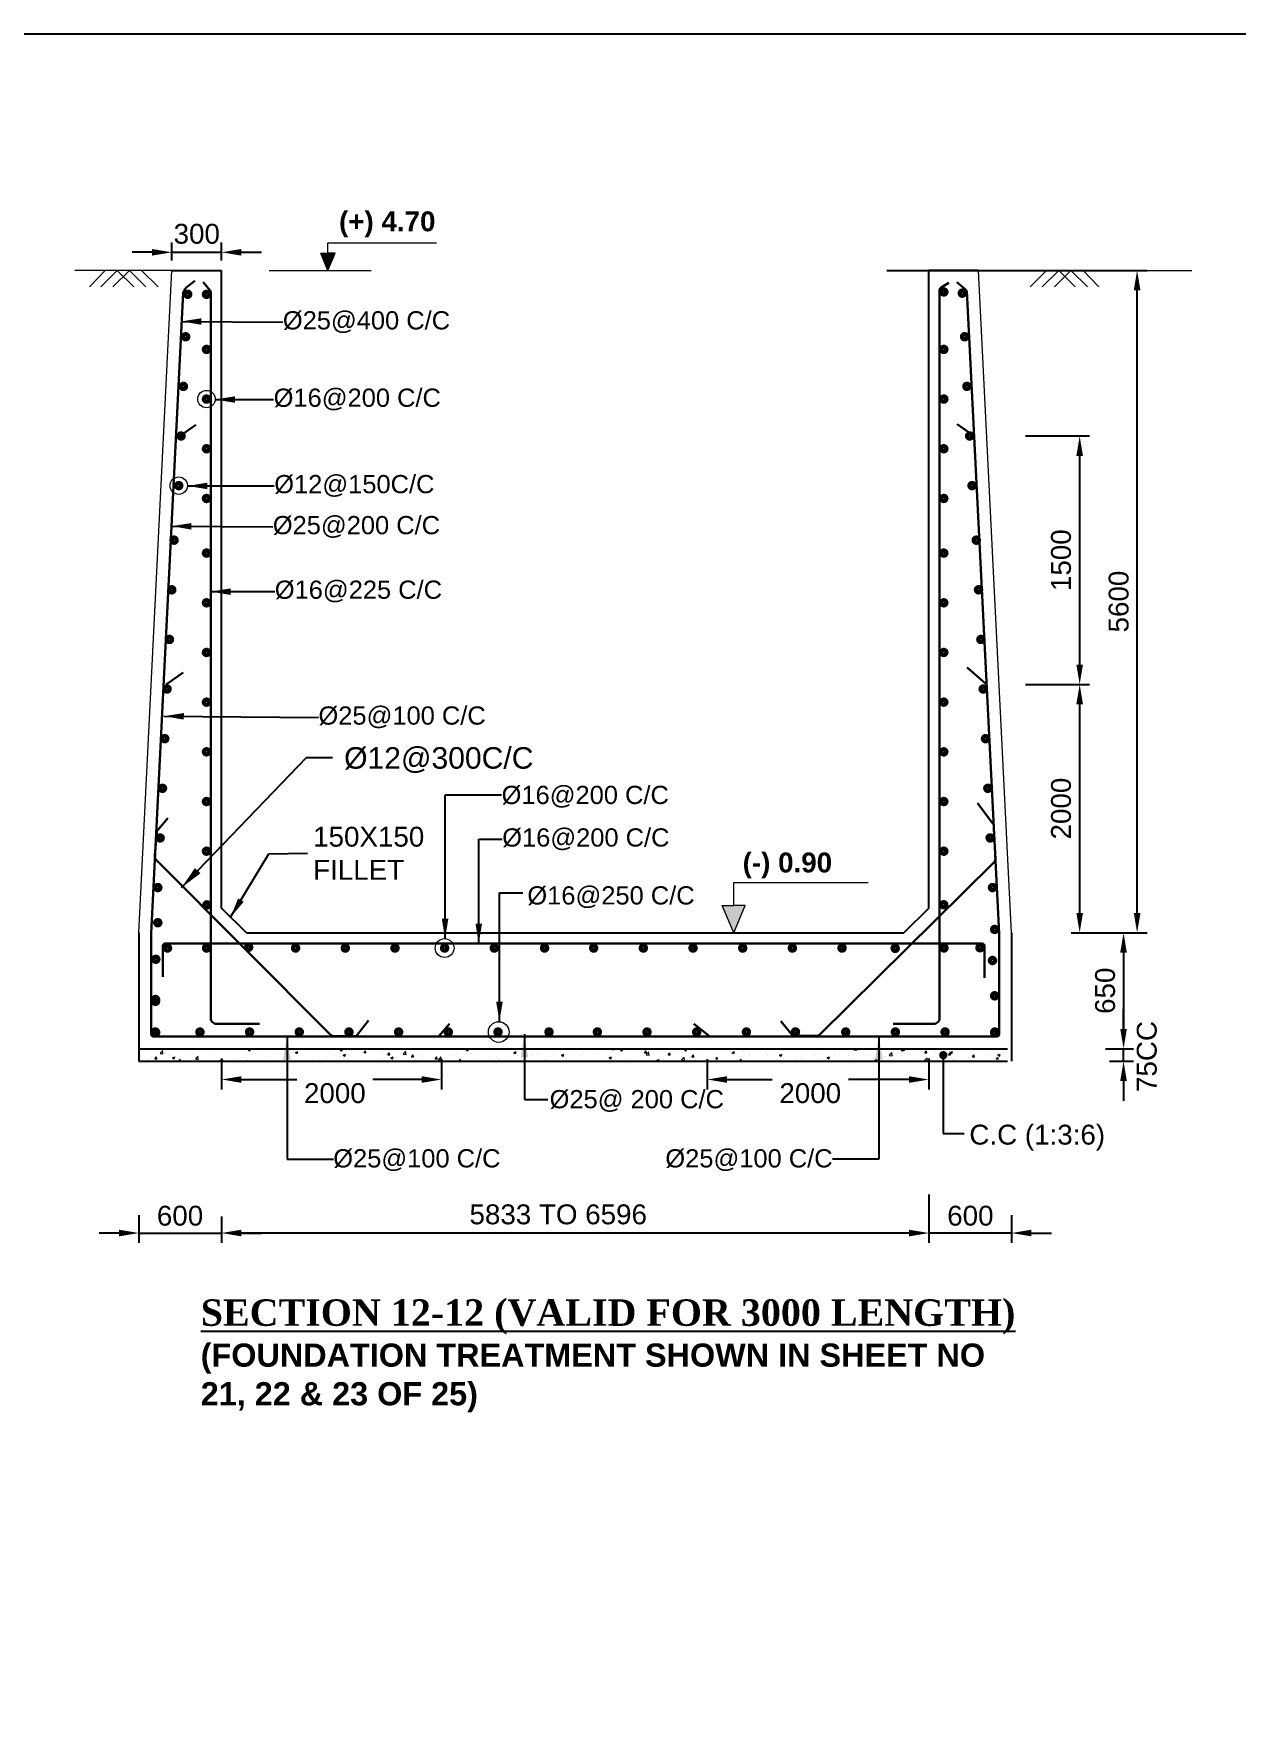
# Model space of a CAD drawing. Extents: x -358915 to 1258323, y -1667244 to -305611.
# Drawn here: x 740683 to 747944, y -1479253 to -1469052 of the extents above; entities that cross this region are included whole.
import ezdxf

# ---------------------------------------------------------------- set-up
doc = ezdxf.new("R2010")
doc.units = 0
doc.header["$LTSCALE"] = 300
doc.header["$MEASUREMENT"] = 0
doc.layers.get('DEFPOINTS').update_dxf_attribs({"linetype": 'CONTINUOUS'})
for name, color, linetype, lineweight in [('Dim', 7, 'CONTINUOUS', 9), ('HATCH', 252, 'CONTINUOUS', 5), ('ROD', 1, 'CONTINUOUS', 30)]:
    doc.layers.add(name, color=color, linetype=linetype, lineweight=lineweight)
doc.layers.add('LINE', color=7, linetype='CONTINUOUS')
doc.layers.add('TXT', color=7, linetype='CONTINUOUS')
doc.styles.add('Arial', font='arial.ttf')
doc.styles.add('DIM', font='isocp3.shx')
doc.dimstyles.new('dim_60', dxfattribs={"dimtxt": 120, "dimasz": 120, "dimexe": 60, "dimexo": 60, "dimgap": 50, "dimtad": 1, "dimdec": 0, "dimzin": 0, "dimdsep": 46, "dimtxsty": 'DIM', "dimcen": 0.09, "dimclrd": 5, "dimclre": 5, "dimclrt": 7, "dimadec": 0, "dimazin": 0, "dimtfac": 1, "dimtdec": 0, "dimtmove": 0, "dimatfit": 3, "dimfxl": 1, "dimtolj": 1, "dimtzin": 0, "dimarcsym": 0})
doc.dimstyles.new('dim_70', dxfattribs={"dimtxt": 140, "dimasz": 140, "dimexe": 70, "dimexo": 40, "dimgap": 50, "dimtad": 1, "dimdec": 0, "dimzin": 0, "dimdsep": 46, "dimtxsty": 'Arial', "dimcen": 0.09, "dimclrd": 5, "dimclre": 5, "dimclrt": 7, "dimadec": 0, "dimazin": 0, "dimtfac": 1, "dimtdec": 0, "dimtmove": 0, "dimatfit": 3, "dimfxl": 1, "dimtolj": 1, "dimtzin": 0, "dimarcsym": 0})

# ---------------------------------------------------------------- blocks, each defined once
blk = doc.blocks.new('*D1427')
at = {"layer": 'DEFPOINTS', "color": 0, "ltscale": 500, "transparency": 16777216}
for p in [(741817, -1470371), (741517, -1470480), (741817, -1470480)]:
    blk.add_point(p, dxfattribs=at)
at = {"layer": 'Dim', "color": 5, "lineweight": -2, "ltscale": 500, "transparency": 16777216}
for p, q in [((741517, -1470420), (741517, -1470311)), ((741817, -1470420), (741817, -1470311)), ((741397, -1470371), (741277, -1470371)), ((741517, -1470371), (741817, -1470371)), ((741937, -1470371), (742057, -1470371))]:
    blk.add_line(p, q, dxfattribs=at)
at = {"layer": 'Dim', "color": 5, "ltscale": 500, "transparency": 16777216}
for points in [[(741397, -1470351), (741397, -1470391), (741517, -1470371)], [(741937, -1470351), (741937, -1470391), (741817, -1470371)]]:
    blk.add_solid(points, dxfattribs=at)
at = {"layer": 'Dim', "color": 7, "ltscale": 500, "transparency": 16777216, "insert": (741667, -1470260), "char_height": 120, "attachment_point": 5, "style": 'Arial'}
blk.add_mtext('\\A1;300', dxfattribs=at)
blk = doc.blocks.new('*D1428')
at = {"layer": 'DEFPOINTS', "color": 0, "ltscale": 50, "transparency": 16777216}
for p in [(745775, -1470480), (747346, -1470480), (746999, -1474480)]:
    blk.add_point(p, dxfattribs=at)
at = {"layer": 'Dim', "color": 5, "lineweight": -2, "ltscale": 50, "transparency": 16777216}
for p, q in [((745835, -1470480), (747406, -1470480)), ((747346, -1474360), (747346, -1470600)), ((747059, -1474480), (747406, -1474480))]:
    blk.add_line(p, q, dxfattribs=at)
at = {"layer": 'Dim', "color": 5, "ltscale": 50, "transparency": 16777216}
for points in [[(747326, -1470600), (747366, -1470600), (747346, -1470480)], [(747326, -1474360), (747366, -1474360), (747346, -1474480)]]:
    blk.add_solid(points, dxfattribs=at)
at = {"layer": 'Dim', "color": 7, "ltscale": 50, "transparency": 16777216, "insert": (747235, -1472480), "char_height": 120, "attachment_point": 5, "rotation": 90, "style": 'Arial'}
blk.add_mtext('\\A1;5600', dxfattribs=at)
blk = doc.blocks.new('*D1429')
at = {"layer": 'DEFPOINTS', "color": 0, "ltscale": 500, "transparency": 16777216}
for p in [(741317, -1476126), (741817, -1476134), (741817, -1476293)]:
    blk.add_point(p, dxfattribs=at)
at = {"layer": 'Dim', "color": 5, "lineweight": -2, "ltscale": 500, "transparency": 16777216}
for p, q in [((741317, -1476186), (741317, -1476353)), ((741817, -1476194), (741817, -1476353)), ((741197, -1476293), (741077, -1476293)), ((741317, -1476293), (741817, -1476293)), ((741937, -1476293), (742057, -1476293))]:
    blk.add_line(p, q, dxfattribs=at)
at = {"layer": 'Dim', "color": 5, "ltscale": 500, "transparency": 16777216}
for points in [[(741197, -1476273), (741197, -1476313), (741317, -1476293)], [(741937, -1476273), (741937, -1476313), (741817, -1476293)]]:
    blk.add_solid(points, dxfattribs=at)
at = {"layer": 'Dim', "color": 7, "ltscale": 500, "transparency": 16777216, "insert": (741566, -1476189), "char_height": 120, "attachment_point": 5, "style": 'Arial'}
blk.add_mtext('\\A1;600', dxfattribs=at)
blk = doc.blocks.new('*D1430')
at = {"layer": 'DEFPOINTS', "color": 0, "ltscale": 500, "transparency": 16777216}
for p in [(747054, -1474480), (747095, -1475180), (747264, -1475180)]:
    blk.add_point(p, dxfattribs=at)
at = {"layer": 'Dim', "color": 5, "lineweight": -2, "ltscale": 500, "transparency": 16777216}
for p, q in [((747114, -1474480), (747324, -1474480)), ((747264, -1474600), (747264, -1475060)), ((747155, -1475180), (747324, -1475180))]:
    blk.add_line(p, q, dxfattribs=at)
at = {"layer": 'Dim', "color": 5, "ltscale": 500, "transparency": 16777216}
for points in [[(747244, -1474600), (747284, -1474600), (747264, -1474480)], [(747244, -1475060), (747284, -1475060), (747264, -1475180)]]:
    blk.add_solid(points, dxfattribs=at)
at = {"layer": 'Dim', "color": 7, "ltscale": 500, "transparency": 16777216, "insert": (747153, -1474830), "char_height": 120, "attachment_point": 5, "rotation": 90, "style": 'Arial'}
blk.add_mtext('\\A1;650', dxfattribs=at)
blk = doc.blocks.new('*D1431')
at = {"layer": 'DEFPOINTS', "color": 0, "ltscale": 500, "transparency": 16777216}
for p in [(747192, -1475180), (747264, -1475180), (747119, -1475255)]:
    blk.add_point(p, dxfattribs=at)
at = {"layer": 'Dim', "color": 5, "lineweight": -2, "ltscale": 500, "transparency": 16777216}
for p, q in [((747264, -1475060), (747264, -1474940)), ((747252, -1475180), (747324, -1475180)), ((747264, -1475255), (747264, -1475180)), ((747179, -1475255), (747324, -1475255)), ((747264, -1475375), (747264, -1475495))]:
    blk.add_line(p, q, dxfattribs=at)
at = {"layer": 'Dim', "color": 5, "ltscale": 500, "transparency": 16777216}
for points in [[(747244, -1475060), (747284, -1475060), (747264, -1475180)], [(747244, -1475375), (747284, -1475375), (747264, -1475255)]]:
    blk.add_solid(points, dxfattribs=at)
at = {"layer": 'Dim', "color": 7, "ltscale": 500, "transparency": 16777216, "insert": (747405, -1475227), "char_height": 120, "attachment_point": 5, "rotation": 90, "style": 'Arial'}
blk.add_mtext('\\A1;75CC', dxfattribs=at)
blk = doc.blocks.new('*D1432')
at = {"layer": 'DEFPOINTS', "color": 0, "ltscale": 500, "transparency": 16777216}
for p in [(746088, -1476134), (746588, -1476126), (746088, -1476293)]:
    blk.add_point(p, dxfattribs=at)
at = {"layer": 'Dim', "color": 5, "lineweight": -2, "ltscale": 500, "transparency": 16777216}
for p, q in [((746088, -1476194), (746088, -1476353)), ((746588, -1476186), (746588, -1476353)), ((745968, -1476293), (745848, -1476293)), ((746588, -1476293), (746088, -1476293)), ((746708, -1476293), (746828, -1476293))]:
    blk.add_line(p, q, dxfattribs=at)
at = {"layer": 'Dim', "color": 5, "ltscale": 500, "transparency": 16777216}
for points in [[(745968, -1476273), (745968, -1476313), (746088, -1476293)], [(746708, -1476273), (746708, -1476313), (746588, -1476293)]]:
    blk.add_solid(points, dxfattribs=at)
at = {"layer": 'Dim', "color": 7, "ltscale": 500, "transparency": 16777216, "insert": (746339, -1476189), "char_height": 120, "attachment_point": 5, "style": 'Arial'}
blk.add_mtext('\\A1;600', dxfattribs=at)
blk = doc.blocks.new('*D1433')
at = {"layer": 'DEFPOINTS', "color": 0, "ltscale": 500, "transparency": 16777216}
for p in [(746089, -1476000), (741817, -1476134), (741817, -1476293)]:
    blk.add_point(p, dxfattribs=at)
at = {"layer": 'Dim', "color": 5, "lineweight": -2, "ltscale": 500, "transparency": 16777216}
for p, q in [((746089, -1476060), (746089, -1476353)), ((741817, -1476194), (741817, -1476353)), ((745969, -1476293), (741937, -1476293))]:
    blk.add_line(p, q, dxfattribs=at)
at = {"layer": 'Dim', "color": 5, "ltscale": 500, "transparency": 16777216}
for points in [[(741937, -1476273), (741937, -1476313), (741817, -1476293)], [(745969, -1476273), (745969, -1476313), (746089, -1476293)]]:
    blk.add_solid(points, dxfattribs=at)
at = {"layer": 'Dim', "color": 7, "ltscale": 500, "transparency": 16777216, "insert": (743850, -1476181), "char_height": 120, "attachment_point": 5, "style": 'Arial'}
blk.add_mtext('\\A1;5833 TO 6596', dxfattribs=at)
blk = doc.blocks.new('*D1434')
at = {"layer": 'DEFPOINTS', "color": 0, "ltscale": 50, "transparency": 16777216}
for p in [(746611, -1472980), (746887, -1474480), (746999, -1474480)]:
    blk.add_point(p, dxfattribs=at)
at = {"layer": 'Dim', "color": 5, "lineweight": -2, "ltscale": 50, "transparency": 16777216}
for p, q in [((746671, -1472980), (747059, -1472980)), ((746999, -1473100), (746999, -1474360)), ((746947, -1474480), (747059, -1474480))]:
    blk.add_line(p, q, dxfattribs=at)
at = {"layer": 'Dim', "color": 5, "ltscale": 50, "transparency": 16777216}
for points in [[(746979, -1473100), (747019, -1473100), (746999, -1472980)], [(746979, -1474360), (747019, -1474360), (746999, -1474480)]]:
    blk.add_solid(points, dxfattribs=at)
at = {"layer": 'Dim', "color": 7, "ltscale": 50, "transparency": 16777216, "insert": (746887, -1473730), "char_height": 120, "attachment_point": 5, "rotation": 90, "style": 'Arial'}
blk.add_mtext('\\A1;2000', dxfattribs=at)
blk = doc.blocks.new('*D1435')
at = {"layer": 'DEFPOINTS', "color": 0, "ltscale": 50, "transparency": 16777216}
for p in [(746611, -1471480), (746887, -1472980), (746999, -1472980)]:
    blk.add_point(p, dxfattribs=at)
at = {"layer": 'Dim', "color": 5, "lineweight": -2, "ltscale": 50, "transparency": 16777216}
for p, q in [((746671, -1471480), (747059, -1471480)), ((746999, -1471600), (746999, -1472860)), ((746947, -1472980), (747059, -1472980))]:
    blk.add_line(p, q, dxfattribs=at)
at = {"layer": 'Dim', "color": 5, "ltscale": 50, "transparency": 16777216}
for points in [[(746979, -1471600), (747019, -1471600), (746999, -1471480)], [(746979, -1472860), (747019, -1472860), (746999, -1472980)]]:
    blk.add_solid(points, dxfattribs=at)
at = {"layer": 'Dim', "color": 7, "ltscale": 50, "transparency": 16777216, "insert": (746887, -1472230), "char_height": 120, "attachment_point": 5, "rotation": 90, "style": 'Arial'}
blk.add_mtext('\\A1;1500', dxfattribs=at)
blk = doc.blocks.new('*D1436')
at = {"layer": 'DEFPOINTS', "color": 0, "ltscale": 500, "transparency": 16777216}
for p in [(741817, -1475180), (743145, -1475183), (743145, -1475366)]:
    blk.add_point(p, dxfattribs=at)
at = {"layer": 'Dim', "color": 5, "lineweight": -2, "ltscale": 500, "transparency": 16777216}
for p, q in [((741817, -1475240), (741817, -1475426)), ((743145, -1475243), (743145, -1475426)), ((741937, -1475366), (742271, -1475366)), ((743025, -1475366), (742731, -1475366))]:
    blk.add_line(p, q, dxfattribs=at)
at = {"layer": 'Dim', "color": 5, "ltscale": 500, "transparency": 16777216}
for points in [[(741937, -1475346), (741937, -1475386), (741817, -1475366)], [(743025, -1475346), (743025, -1475386), (743145, -1475366)]]:
    blk.add_solid(points, dxfattribs=at)
at = {"layer": 'Dim', "color": 7, "ltscale": 500, "transparency": 16777216, "insert": (742501, -1475449), "char_height": 120, "attachment_point": 5, "style": 'Arial'}
blk.add_mtext('\\A1;2000', dxfattribs=at)
blk = doc.blocks.new('*D1437')
at = {"layer": 'DEFPOINTS', "color": 0, "ltscale": 500, "transparency": 16777216}
for p in [(744750, -1475183), (746088, -1475180), (746088, -1475366)]:
    blk.add_point(p, dxfattribs=at)
at = {"layer": 'Dim', "color": 5, "lineweight": -2, "ltscale": 500, "transparency": 16777216}
for p, q in [((744750, -1475243), (744750, -1475426)), ((746088, -1475240), (746088, -1475426)), ((744870, -1475366), (745142, -1475366)), ((745968, -1475366), (745602, -1475366))]:
    blk.add_line(p, q, dxfattribs=at)
at = {"layer": 'Dim', "color": 5, "ltscale": 500, "transparency": 16777216}
for points in [[(744870, -1475346), (744870, -1475386), (744750, -1475366)], [(745968, -1475346), (745968, -1475386), (746088, -1475366)]]:
    blk.add_solid(points, dxfattribs=at)
at = {"layer": 'Dim', "color": 7, "ltscale": 500, "transparency": 16777216, "insert": (745372, -1475449), "char_height": 120, "attachment_point": 5, "style": 'Arial'}
blk.add_mtext('\\A1;2000', dxfattribs=at)

msp = doc.modelspace()

# ---------------------------------------------------------------- hatches: boundary and pattern name
at = {"layer": 'Dim', "ltscale": 500}
h = msp.add_hatch(color=8, dxfattribs=at)
h.dxf.hatch_style = 1
h.paths.add_polyline_path([(742502.5, -1470376.7), (742459.1, -1470376.7), (742415.7, -1470376.7), (742459.1, -1470480.4)])
h = msp.add_hatch(color=8, dxfattribs=at)
h.dxf.hatch_style = 1
h.paths.add_polyline_path([(744979.8, -1474314.5), (744910.3, -1474314.5), (744840.8, -1474314.5), (744910.3, -1474480.4)])

# ---------------------------------------------------------------- linework, layer by layer
at = {"layer": 'Dim', "ltscale": 50}
for p, q in [((742459.1, -1470480.4), (742459.1, -1470314.6)), ((742459.1, -1470314.6), (743115.2, -1470314.6)), ((741516.7, -1470480.4), (740931, -1470480.4)), ((742104.7, -1470480.4), (742721.1, -1470480.4))]:
    msp.add_line(p, q, dxfattribs=at)
at = {"layer": 'Dim', "ltscale": 500}
msp.add_line((744910.9, -1474176.4), (745720.8, -1474176.4), dxfattribs=at)
at = {"layer": 'Dim', "color": 2, "ltscale": 50}
for p, q in [((741445.3, -1475208.6), (741463.1, -1475211.3)), ((741446.4, -1475207.4), (741462, -1475191.2)), ((741463.1, -1475211.3), (741460.9, -1475192.3)), ((741512.7, -1475209.8), (741512.7, -1475209.8)), ((741629.3, -1475189.8), (741629.3, -1475189.8)), ((741631.5, -1475204.4), (741631.5, -1475204.4)), ((741640.9, -1475209.8), (741640.9, -1475209.8)), ((741681.6, -1475197.9), (741681.6, -1475197.9)), ((741743.6, -1475195.8), (741743.6, -1475195.8)), ((741757.3, -1475187.9), (741757.3, -1475187.9)), ((741844.6, -1475183), (741844.6, -1475183)), ((741976.8, -1475186.9), (741990.8, -1475181.5)), ((741976.8, -1475186.9), (741986.8, -1475193.6)), ((741986.7, -1475193.6), (741990.8, -1475181.5)), ((742083.2, -1475216.9), (742083.2, -1475216.9)), ((742133.2, -1475210.4), (742133.2, -1475210.4)), ((742149.8, -1475207.7), (742149.8, -1475207.7)), ((742204.3, -1475209), (742204.3, -1475209)), ((742209, -1475200.4), (742209, -1475200.4)), ((742253.7, -1475192.7), (742253.7, -1475192.7)), ((742255.1, -1475180.7), (742255.1, -1475180.7)), ((742264.2, -1475202.9), (742278.2, -1475197.5)), ((742264.2, -1475202.9), (742274.2, -1475209.6)), ((742274.2, -1475209.6), (742278.2, -1475197.5)), ((742320.9, -1475189), (742320.9, -1475189)), ((742335.3, -1475183.7), (742335.3, -1475183.7)), ((742361.8, -1475185.2), (742361.8, -1475185.2)), ((742468.6, -1475189.7), (742468.6, -1475189.7)), ((742485.5, -1475212.9), (742485.5, -1475212.9)), ((742533.3, -1475191.2), (742542.5, -1475180.4)), ((742533.3, -1475191.2), (742545.3, -1475192.3)), ((742545.3, -1475192.3), (742543, -1475180.4)), ((742551.7, -1475218.9), (742565.7, -1475213.5)), ((742558.8, -1475217.4), (742558.8, -1475217.4)), ((742561.6, -1475225.6), (742565.6, -1475213.5)), ((742575.4, -1475194.3), (742575.4, -1475194.3)), ((742602.1, -1475192.8), (742602.1, -1475192.8)), ((742660.6, -1475212.9), (742660.6, -1475212.9)), ((742661.5, -1475203.3), (742661.5, -1475203.3)), ((742676.8, -1475203.8), (742686.4, -1475192.3)), ((742676.8, -1475203.8), (742688.7, -1475204.8)), ((742682.1, -1475198.8), (742682.1, -1475198.8)), ((742688.7, -1475204.9), (742686.4, -1475192.3)), ((742706.5, -1475180.4), (742717.3, -1475182)), ((742717.3, -1475182), (742717.1, -1475180.4)), ((742762.5, -1475190.5), (742762.5, -1475190.5)), ((742786.9, -1475196.2), (742786.9, -1475196.2)), ((742788.9, -1475203.3), (742788.9, -1475203.3)), ((742820.2, -1475216.3), (742829.9, -1475204.8)), ((742820.2, -1475216.3), (742832.2, -1475217.4)), ((742832.2, -1475217.4), (742829.8, -1475204.9)), ((742837, -1475189.7), (742837, -1475189.7)), ((742895.7, -1475207.8), (742895.7, -1475207.8)), ((742912.9, -1475212.4), (742930.7, -1475215.1)), ((742914, -1475211.2), (742929.6, -1475195)), ((742930.7, -1475215.1), (742928.5, -1475196.1)), ((742963.7, -1475228.9), (742973.3, -1475217.4)), ((742975.6, -1475230), (742973.3, -1475217.4)), ((743002.4, -1475212.3), (743002.4, -1475212.3)), ((743028.4, -1475202.8), (743028.4, -1475202.8)), ((743067.7, -1475215.2), (743067.7, -1475215.2)), ((743109.2, -1475216.8), (743109.2, -1475216.8)), ((743145, -1475182.7), (743145, -1475182.7)), ((743171.6, -1475200.2), (743171.6, -1475200.2)), ((743238.5, -1475208.7), (743238.5, -1475208.7)), ((743274.3, -1475186.1), (743274.3, -1475186.1)), ((743288.6, -1475202.2), (743288.6, -1475202.2)), ((743294.6, -1475186.4), (743308.6, -1475181)), ((743294.6, -1475186.4), (743304.5, -1475193.1)), ((743304.5, -1475193.1), (743308.5, -1475181)), ((743364.4, -1475192.2), (743364.4, -1475192.2)), ((743579.4, -1475210.8), (743579.4, -1475210.8)), ((743582, -1475202.4), (743596, -1475197.1)), ((743582, -1475202.4), (743591.9, -1475209.1)), ((743591.9, -1475209.1), (743596, -1475197.1)), ((743680.4, -1475198), (743680.4, -1475198)), ((743720, -1475202), (743720, -1475202)), ((743740.2, -1475214.6), (743740.2, -1475214.6)), ((743784.3, -1475183), (743784.3, -1475183)), ((743816, -1475204.7), (743816, -1475204.7)), ((743836.6, -1475182), (743836.6, -1475182)), ((743869.4, -1475218.5), (743883.4, -1475213.1)), ((743879.3, -1475225.2), (743883.4, -1475213.1)), ((743942.3, -1475188), (743942.3, -1475188)), ((743992.4, -1475181.5), (743992.4, -1475181.5)), ((744001.2, -1475205.8), (744001.2, -1475205.8)), ((744089.5, -1475207.7), (744089.5, -1475207.7)), ((744117.8, -1475185.8), (744117.8, -1475185.8)), ((744152, -1475182.6), (744152, -1475182.6)), ((744167.1, -1475183.1), (744184.9, -1475185.8)), ((744168.2, -1475181.9), (744169.7, -1475180.4)), ((744184.9, -1475185.8), (744184.2, -1475180.4)), ((744192.1, -1475193.6), (744192.1, -1475193.6)), ((744227, -1475191.4), (744236.3, -1475180.4)), ((744227, -1475191.4), (744239, -1475192.4)), ((744238.9, -1475192.5), (744236.7, -1475180.4)), ((744258.8, -1475187.1), (744258.8, -1475187.1)), ((744267.6, -1475217.2), (744267.6, -1475217.2)), ((744293.2, -1475180.8), (744293.2, -1475180.8)), ((744365.6, -1475191.6), (744365.6, -1475191.6)), ((744370.5, -1475203.9), (744380.1, -1475192.5)), ((744370.5, -1475203.9), (744382.4, -1475205)), ((744382.4, -1475205), (744380.1, -1475192.5)), ((744380.5, -1475216.2), (744398.3, -1475218.9)), ((744381.7, -1475215), (744397.2, -1475198.8)), ((744393.9, -1475200.5), (744393.9, -1475200.5)), ((744398.3, -1475218.9), (744396.1, -1475199.9)), ((744427.5, -1475215.8), (744427.5, -1475215.8)), ((744444, -1475194), (744444, -1475194)), ((744472.3, -1475196.1), (744472.3, -1475196.1)), ((744513.9, -1475216.5), (744523.5, -1475205)), ((744513.9, -1475216.5), (744525.9, -1475217.5)), ((744519.8, -1475184), (744519.8, -1475184)), ((744525.8, -1475217.6), (744523.5, -1475205)), ((744544.1, -1475195.8), (744544.1, -1475195.8)), ((744579.1, -1475200.7), (744579.1, -1475200.7)), ((744598.3, -1475205.5), (744598.3, -1475205.5)), ((744612.3, -1475186), (744626.3, -1475180.6)), ((744612.3, -1475186), (744622.3, -1475192.7)), ((744622.2, -1475192.7), (744626.3, -1475180.6)), ((744657.4, -1475229), (744667, -1475217.6)), ((744669.3, -1475230.1), (744667, -1475217.6)), ((744685.9, -1475205.2), (744685.9, -1475205.2)), ((744702.2, -1475190.5), (744702.2, -1475190.5)), ((744750.4, -1475182.8), (744750.4, -1475182.8)), ((744792.6, -1475209.7), (744792.6, -1475209.7)), ((744845.6, -1475213), (744845.6, -1475213)), ((744857.2, -1475187.3), (744857.2, -1475187.3)), ((744895.6, -1475206.4), (744895.6, -1475206.4)), ((744899.4, -1475214.2), (744899.4, -1475214.2)), ((744899.7, -1475202), (744913.7, -1475196.6)), ((744899.7, -1475202), (744909.7, -1475208.7)), ((744909.7, -1475208.7), (744913.7, -1475196.6)), ((744964, -1475191.8), (744964, -1475191.8)), ((744971.4, -1475196.5), (744971.4, -1475196.5)), ((745007.4, -1475215.2), (745007.4, -1475215.2)), ((745070.7, -1475196.3), (745070.7, -1475196.3)), ((745110, -1475201.1), (745110, -1475201.1)), ((745119, -1475215), (745119, -1475215)), ((745177.5, -1475200.9), (745177.5, -1475200.9)), ((745187.2, -1475218), (745201.2, -1475212.6)), ((745197.1, -1475224.7), (745201.1, -1475212.6)), ((745211.1, -1475188.3), (745211.1, -1475188.3)), ((745235.7, -1475195), (745235.7, -1475195)), ((745284.3, -1475205.4), (745284.3, -1475205.4)), ((745391, -1475209.9), (745391, -1475209.9)), ((745423, -1475209), (745423, -1475209)), ((745497.8, -1475214.4), (745497.8, -1475214.4)), ((745516.2, -1475213), (745516.2, -1475213)), ((745516.9, -1475198.8), (745516.9, -1475198.8)), ((745549.3, -1475192.3), (745549.3, -1475192.3)), ((745599.4, -1475185.8), (745599.4, -1475185.8)), ((745620.1, -1475198), (745620.1, -1475198)), ((745634.7, -1475186.9), (745652.5, -1475189.6)), ((745635.8, -1475185.7), (745641, -1475180.4)), ((745652.5, -1475189.6), (745651.4, -1475180.4)), ((745722.8, -1475183.9), (745722.8, -1475183.9)), ((745849.3, -1475218.8), (745864.9, -1475202.6)), ((745865.9, -1475222.7), (745863.7, -1475203.7)), ((745920.7, -1475191.6), (745930.1, -1475180.4)), ((745920.7, -1475191.6), (745932.6, -1475192.6)), ((745930.1, -1475185.5), (745943.6, -1475180.4)), ((745930.1, -1475185.5), (745940, -1475192.3)), ((745932.6, -1475192.6), (745930.3, -1475180.4)), ((745940, -1475192.3), (745944, -1475180.4)), ((745943.2, -1475208.8), (745943.2, -1475208.8)), ((746001, -1475204.8), (746001, -1475204.8)), ((746027.9, -1475208.6), (746027.9, -1475208.6)), ((746051, -1475198.2), (746051, -1475198.2)), ((746059.8, -1475188.7), (746059.8, -1475188.7)), ((746064.1, -1475204.1), (746073.8, -1475192.6)), ((746064.1, -1475204.1), (746076.1, -1475205.2)), ((746076.1, -1475205.2), (746073.7, -1475192.7)), ((746126.8, -1475188.3), (746126.8, -1475188.3)), ((746129, -1475195.8), (746129, -1475195.8)), ((746207.6, -1475216.7), (746217.2, -1475205.2)), ((746207.6, -1475216.7), (746219.5, -1475217.7)), ((746219.5, -1475217.7), (746217.2, -1475205.2)), ((746217.5, -1475201.6), (746231.5, -1475196.2)), ((746217.5, -1475201.6), (746227.4, -1475208.3)), ((746227.4, -1475208.3), (746231.5, -1475196.2)), ((746232.8, -1475180.8), (746232.8, -1475180.8)), ((746351, -1475229.2), (746360.7, -1475217.7)), ((746363, -1475230.3), (746360.6, -1475217.8)), ((746452.6, -1475217.3), (746452.6, -1475217.3)), ((746502.7, -1475210.7), (746502.7, -1475210.7)), ((746504.9, -1475217.6), (746518.9, -1475212.2)), ((746504.9, -1475217.6), (746514.9, -1475224.3)), ((746514.8, -1475224.3), (746518.9, -1475212.2)), ((746538, -1475205.5), (746538, -1475205.5)), ((741362, -1475246.8), (741362, -1475246.8)), ((741379.4, -1475237.6), (741379.4, -1475237.6)), ((741396.1, -1475229.8), (741396.1, -1475229.8)), ((741413.5, -1475241.3), (741423.1, -1475229.8)), ((741413.5, -1475241.3), (741425.4, -1475242.3)), ((741425.4, -1475242.3), (741423.1, -1475229.8)), ((741429.5, -1475231), (741429.5, -1475231)), ((741436, -1475237.6), (741436, -1475237.6)), ((741468.8, -1475251.3), (741468.8, -1475251.3)), ((741505.2, -1475221.1), (741505.2, -1475221.1)), ((741521.3, -1475235.3), (741535.3, -1475230)), ((741521.3, -1475235.3), (741531.3, -1475242.1)), ((741531.3, -1475242.1), (741535.3, -1475230)), ((741537.1, -1475224.8), (741537.1, -1475224.8)), ((741556.9, -1475253.8), (741566.6, -1475242.3)), ((741556.9, -1475253.8), (741568.9, -1475254.9)), ((741568.8, -1475254.9), (741566.5, -1475242.4)), ((741658.8, -1475241.7), (741676.5, -1475244.4)), ((741659.9, -1475240.5), (741675.4, -1475224.3)), ((741676.5, -1475244.4), (741674.3, -1475225.4)), ((741709.6, -1475255.4), (741710, -1475254.9)), ((741710.1, -1475255.4), (741710, -1475254.9)), ((741808.8, -1475251.4), (741822.8, -1475246)), ((741808.8, -1475251.4), (741814.7, -1475255.4)), ((741819.6, -1475255.4), (741822.7, -1475246)), ((741831, -1475250.1), (741831, -1475250.1)), ((741842.2, -1475249.5), (741842.2, -1475249.5)), ((741881.1, -1475243.5), (741881.1, -1475243.5)), ((741946.1, -1475234.5), (741946.1, -1475234.5)), ((741956.8, -1475233.6), (741956.8, -1475233.6)), ((741971, -1475249), (741971, -1475249)), ((742048.8, -1475220.5), (742048.8, -1475220.5)), ((742087.6, -1475229), (742087.6, -1475229)), ((742252.2, -1475252.9), (742252.2, -1475252.9)), ((742353.9, -1475245.2), (742353.9, -1475245.2)), ((742368.8, -1475232.9), (742368.8, -1475232.9)), ((742408.5, -1475246.1), (742408.5, -1475246.1)), ((742454.9, -1475232.4), (742454.9, -1475232.4)), ((742534.8, -1475229.4), (742534.8, -1475229.4)), ((742551.7, -1475218.9), (742561.6, -1475225.6)), ((742584.9, -1475222.8), (742584.9, -1475222.8)), ((742795.1, -1475242.8), (742795.1, -1475242.8)), ((742839.1, -1475234.9), (742853.1, -1475229.5)), ((742839.1, -1475234.9), (742849, -1475241.6)), ((742849, -1475241.6), (742853.1, -1475229.5)), ((742864, -1475242.1), (742864, -1475242.1)), ((742911.8, -1475222.8), (742911.8, -1475222.8)), ((742963.7, -1475228.9), (742975.6, -1475229.9)), ((742966.7, -1475228), (742966.7, -1475228)), ((742986.4, -1475241.9), (742986.4, -1475241.9)), ((743036.5, -1475235.3), (743036.5, -1475235.3)), ((743107.1, -1475241.4), (743116.8, -1475229.9)), ((743107.1, -1475241.4), (743119.1, -1475242.5)), ((743112.2, -1475225.4), (743112.2, -1475225.4)), ((743119.1, -1475242.5), (743116.8, -1475230)), ((743126.4, -1475245.5), (743144.2, -1475248.2)), ((743126.5, -1475250.9), (743140.5, -1475245.5)), ((743126.5, -1475250.9), (743133.1, -1475255.4)), ((743127.5, -1475244.3), (743143.1, -1475228.1)), ((743137.2, -1475255.4), (743140.5, -1475245.6)), ((743144.1, -1475248.2), (743141.9, -1475229.2)), ((743216, -1475221.3), (743216, -1475221.3)), ((743250.6, -1475254), (743260.2, -1475242.5)), ((743250.6, -1475254), (743262.5, -1475255)), ((743262.5, -1475255.1), (743260.2, -1475242.5)), ((743271.8, -1475252.7), (743271.8, -1475252.7)), ((743322.7, -1475225.8), (743322.7, -1475225.8)), ((743372.8, -1475239.9), (743372.8, -1475239.9)), ((743403.4, -1475255.4), (743403.7, -1475255)), ((743403.7, -1475255.4), (743403.7, -1475255.1)), ((743429.5, -1475230.3), (743429.5, -1475230.3)), ((743438.1, -1475254.4), (743438.1, -1475254.4)), ((743476.7, -1475224.9), (743476.7, -1475224.9)), ((743486.7, -1475242), (743486.7, -1475242)), ((743488.1, -1475247.8), (743488.1, -1475247.8)), ((743536.2, -1475234.9), (743536.2, -1475234.9)), ((743563.9, -1475237.9), (743563.9, -1475237.9)), ((743603.3, -1475222), (743603.3, -1475222)), ((743643, -1475239.4), (743643, -1475239.4)), ((743690.2, -1475221.2), (743690.2, -1475221.2)), ((743749.8, -1475243.9), (743749.8, -1475243.9)), ((743767.9, -1475245.9), (743767.9, -1475245.9)), ((743781.9, -1475249.6), (743781.9, -1475249.6)), ((743856.5, -1475248.4), (743856.5, -1475248.4)), ((743869.4, -1475218.5), (743879.4, -1475225.2)), ((743884.5, -1475225.9), (743884.5, -1475225.9)), ((743884.6, -1475235.5), (743884.6, -1475235.5)), ((743963.3, -1475252.9), (743963.3, -1475252.9)), ((743985.6, -1475222.7), (743985.6, -1475222.7)), ((744015.5, -1475250.4), (744015.5, -1475250.4)), ((744141.8, -1475233.7), (744141.8, -1475233.7)), ((744156.8, -1475234.5), (744170.8, -1475229.1)), ((744156.8, -1475234.5), (744166.8, -1475241.2)), ((744166.8, -1475241.2), (744170.8, -1475229.1)), ((744191.9, -1475227.1), (744191.9, -1475227.1)), ((744290.7, -1475247.4), (744290.7, -1475247.4)), ((744310.8, -1475235.8), (744310.8, -1475235.8)), ((744394.6, -1475232.4), (744394.6, -1475232.4)), ((744444.3, -1475250.5), (744458.3, -1475245.1)), ((744444.3, -1475250.5), (744451.5, -1475255.4)), ((744454.8, -1475255.4), (744458.2, -1475245.1)), ((744497.3, -1475218.3), (744497.3, -1475218.3)), ((744593.5, -1475246.2), (744593.5, -1475246.2)), ((744594, -1475249.3), (744611.8, -1475252)), ((744595.1, -1475248.1), (744610.7, -1475231.9)), ((744611.8, -1475252), (744609.6, -1475233)), ((744643.5, -1475239.6), (744643.5, -1475239.6)), ((744657.4, -1475229), (744669.3, -1475230.1)), ((744719.3, -1475229.7), (744719.3, -1475229.7)), ((744800.8, -1475241.6), (744810.4, -1475230.1)), ((744800.8, -1475241.6), (744812.8, -1475242.6)), ((744802.5, -1475243), (744802.5, -1475243)), ((744812.7, -1475242.7), (744810.4, -1475230.1)), ((744885.8, -1475255), (744885.8, -1475255)), ((744903.5, -1475230.2), (744903.5, -1475230.2)), ((744944.3, -1475254.1), (744953.9, -1475242.7)), ((744944.3, -1475254.1), (744956.2, -1475255.2)), ((744956.2, -1475255.2), (744953.9, -1475242.7)), ((745002.4, -1475235), (745002.4, -1475235)), ((745006.1, -1475218.7), (745006.1, -1475218.7)), ((745095.2, -1475252.1), (745095.2, -1475252.1)), ((745097.2, -1475255.4), (745097.4, -1475255.2)), ((745097.3, -1475255.4), (745097.3, -1475255.2)), ((745112.9, -1475223.2), (745112.9, -1475223.2)), ((745170.9, -1475242.2), (745170.9, -1475242.2)), ((745187.2, -1475218), (745197.1, -1475224.7)), ((745208.6, -1475254.9), (745208.6, -1475254.9)), ((745219.7, -1475227.7), (745219.7, -1475227.7)), ((745283.6, -1475238.9), (745283.6, -1475238.9)), ((745297.2, -1475225.5), (745297.2, -1475225.5)), ((745312.5, -1475239.9), (745312.5, -1475239.9)), ((745326.4, -1475232.2), (745326.4, -1475232.2)), ((745347.3, -1475218.9), (745347.3, -1475218.9)), ((745400.2, -1475218.8), (745400.2, -1475218.8)), ((745415.2, -1475225.8), (745415.2, -1475225.8)), ((745433.2, -1475236.7), (745433.2, -1475236.7)), ((745474.6, -1475234), (745488.6, -1475228.7)), ((745474.6, -1475234), (745484.5, -1475240.7)), ((745484.5, -1475240.7), (745488.6, -1475228.7)), ((745540, -1475241.3), (745540, -1475241.3)), ((745604.6, -1475218.9), (745604.6, -1475218.9)), ((745622.5, -1475254.7), (745622.5, -1475254.7)), ((745646.7, -1475245.8), (745646.7, -1475245.8)), ((745709.9, -1475248.8), (745709.9, -1475248.8)), ((745711.3, -1475223.4), (745711.3, -1475223.4)), ((745720.3, -1475250.5), (745720.3, -1475250.5)), ((745748.8, -1475238), (745748.8, -1475238)), ((745753.5, -1475250.3), (745753.5, -1475250.3)), ((745762, -1475250.1), (745776, -1475244.7)), ((745762, -1475250.1), (745769.9, -1475255.4)), ((745772.4, -1475255.4), (745776, -1475244.7)), ((745798.9, -1475231.4), (745798.9, -1475231.4)), ((745818.1, -1475227.9), (745818.1, -1475227.9)), ((745821.4, -1475237.7), (745821.4, -1475237.7)), ((745826.5, -1475228.8), (745826.5, -1475228.8)), ((745848.2, -1475220), (745866, -1475222.7)), ((745860.3, -1475254.8), (745860.3, -1475254.8)), ((745874.7, -1475221.5), (745874.7, -1475221.5)), ((745924.9, -1475232.4), (745924.9, -1475232.4)), ((745925.2, -1475222.7), (745925.2, -1475222.7)), ((746031.6, -1475236.9), (746031.6, -1475236.9)), ((746061.6, -1475253.1), (746076.3, -1475255.4)), ((746062.7, -1475251.9), (746078.3, -1475235.7)), ((746079.3, -1475255.4), (746077.2, -1475236.8)), ((746138.4, -1475241.5), (746138.4, -1475241.5)), ((746200.5, -1475250.5), (746200.5, -1475250.5)), ((746230.4, -1475247.4), (746230.4, -1475247.4)), ((746245.1, -1475246), (746245.1, -1475246)), ((746250.5, -1475243.9), (746250.5, -1475243.9)), ((746326.3, -1475234), (746326.3, -1475234)), ((746333.1, -1475233.3), (746333.1, -1475233.3)), ((746351, -1475229.2), (746363, -1475230.3)), ((746351.9, -1475250.5), (746351.9, -1475250.5)), ((746401.4, -1475248), (746401.4, -1475248)), ((746434.1, -1475220.5), (746434.1, -1475220.5)), ((746458.7, -1475255), (746458.7, -1475255)), ((746494.5, -1475241.8), (746504.1, -1475230.3)), ((746494.5, -1475241.8), (746506.4, -1475242.8)), ((746506.4, -1475242.8), (746504.1, -1475230.3)), ((746518.1, -1475228), (746518.1, -1475228))]:
    msp.add_line(p, q, dxfattribs=at)
at = {"layer": 'Dim', "ltscale": 500}
for points in [[(742459.1, -1470480.4), (742415.7, -1470376.7), (742459.1, -1470376.7)], [(742459.1, -1470480.4), (742502.5, -1470376.7), (742459.1, -1470376.7)], [(744910.9, -1474314.5), (744910.9, -1474176.4)], [(744910.3, -1474480.4), (744840.8, -1474314.5), (744910.3, -1474314.5)], [(744910.3, -1474480.4), (744979.8, -1474314.5), (744910.3, -1474314.5)]]:
    msp.add_lwpolyline(points, dxfattribs=at)
at = {"layer": 'Dim', "ltscale": 50}
msp.add_lwpolyline([(746461.8, -1470480.4), (747675.6, -1470480.4)], dxfattribs=at)
at = {"layer": 'Dim'}
for centre, radius in [((741725.8, -1471257.4), 52.6), ((741558.2, -1471779.9), 52.6), ((743164, -1474572.1), 56.8), ((743490.5, -1475079.1), 62.4)]:
    msp.add_circle(centre, radius, dxfattribs=at)
at = {"layer": 'HATCH', "lineweight": 15}
for points in [[(741113.3, -1470480.4), (741018.6, -1470580.2)], [(741186.9, -1470480.4), (741087, -1470580.2)], [(741260.4, -1470480.4), (741160.5, -1470580.2)], [(741186.9, -1470480.4), (741286.7, -1470580.2)], [(741260.4, -1470480.4), (741360.3, -1470580.2)], [(741333.9, -1470480.4), (741433.8, -1470580.2)], [(746799.3, -1470480.4), (746699.4, -1470580.2)], [(746872.8, -1470480.4), (746773, -1470580.2)], [(746946.4, -1470480.4), (746846.5, -1470580.2)], [(746872.8, -1470480.4), (746972.7, -1470580.2)], [(746946.4, -1470480.4), (747046.2, -1470580.2)], [(747019.9, -1470480.4), (747114.6, -1470580.2)]]:
    msp.add_lwpolyline(points, dxfattribs=at)
at = {"layer": 'LINE', "lineweight": 15}
for p, q in [((741316.7, -1474480.4), (741516.7, -1470480.4)), ((746587.8, -1474480.4), (746387.8, -1470480.4)), ((741316.7, -1474480.4), (741316.7, -1474480.4))]:
    msp.add_line(p, q, dxfattribs=at)
at = {"layer": 'LINE'}
for p, q in [((741516.7, -1470480.4), (741816.7, -1470480.4)), ((741816.7, -1474330.4), (741816.7, -1470480.4)), ((746387.8, -1470480.4), (746087.8, -1470480.4)), ((746087.8, -1474330.4), (746087.8, -1470480.4)), ((741966.7, -1474480.4), (741816.7, -1474330.4)), ((746087.8, -1474330.4), (745937.8, -1474480.4)), ((741316.7, -1474480.4), (741316.7, -1475255.4)), ((741966.7, -1474480.4), (743882.8, -1474480.4)), ((743882.8, -1474480.4), (745937.8, -1474480.4)), ((746587.8, -1474480.4), (746587.8, -1475255.4)), ((741316.7, -1475180.4), (746562.8, -1475180.4)), ((741316.7, -1475255.4), (746562.8, -1475255.4))]:
    msp.add_line(p, q, dxfattribs=at)
msp.add_lwpolyline([(755693.4, -1489454.2), (726841.1, -1489454.2), (726841.1, -1469051.5), (755693.4, -1469051.5)], close=True, dxfattribs=at)
for points in [[(741316.7, -1474480.4), (741316.7, -1474480.4)], [(746587.8, -1474480.4), (746587.8, -1474480.4)]]:
    msp.add_lwpolyline(points, dxfattribs=at)
at = {"layer": 'LINE', "lineweight": 15}
msp.add_lwpolyline([(746587.8, -1474480.4), (746587.8, -1474480.4)], dxfattribs=at)
at = {"layer": 'ROD'}
for p, q in [((741391.6, -1474483.9), (741585.4, -1470613)), ((741600.4, -1470586.5), (741655.3, -1470542.5)), ((746308.5, -1470593.4), (746256.4, -1470551.5)), ((746512.8, -1474483.9), (746316.9, -1470606.2)), ((741391.7, -1474480.4), (741391.7, -1475090.4)), ((746512.8, -1474480.4), (746512.8, -1475090.4)), ((746512.3, -1475095.4), (746512.3, -1474925.6)), ((741509.2, -1475105.4), (741402.2, -1475105.4)), ((741406.7, -1475105.4), (743882.8, -1475105.4)), ((741406.7, -1475105.4), (741509.2, -1475105.4)), ((743882.8, -1475105.4), (746497.8, -1475105.4)), ((746497.8, -1475105.4), (746483.8, -1475105.4)), ((746497.8, -1475105.4), (746502.3, -1475105.4))]:
    msp.add_line(p, q, dxfattribs=at)
at = {"layer": 'ROD', "const_width": 30.7}
for points in [[(741624.7, -1470620.3, -1), (741599.6, -1470628.7, -1)], [(741738.4, -1470620.9, -1), (741713.3, -1470629.3, -1)], [(746166.1, -1470606.2, 1), (746191.1, -1470614.6, 1)], [(746277.6, -1470613.6, 1), (746302.6, -1470621.9, 1)], [(741612.8, -1470876.7, -1), (741587.8, -1470885.1, -1)], [(741738.4, -1470953.2, -1), (741713.3, -1470961.6, -1)], [(746166.1, -1470953.2, 1), (746191.1, -1470961.6, 1)], [(746291.6, -1470876.7, 1), (746316.7, -1470885.1, 1)], [(741598.8, -1471176.4, -1), (741573.7, -1471184.7, -1)], [(741738.4, -1471253.2, -1), (741713.3, -1471261.6, -1)], [(746166.1, -1471253.2, 1), (746191.1, -1471261.6, 1)], [(746305.7, -1471176.4, 1), (746330.7, -1471184.7, 1)], [(741584.7, -1471476, -1), (741559.7, -1471484.4, -1)], [(741738.4, -1471553.2, -1), (741713.3, -1471561.6, -1)], [(746166.1, -1471553.2, 1), (746191.1, -1471561.6, 1)], [(746322.3, -1471476, 1), (746347.3, -1471484.4, 1)], [(741570.7, -1471775.7, -1), (741545.7, -1471784.1, -1)], [(741738.4, -1471853.2, -1), (741713.3, -1471861.6, -1)], [(746166.1, -1471853.2, 1), (746191.1, -1471861.6, 1)], [(746336.5, -1471775.7, 1), (746361.6, -1471784.1, 1)], [(741542.6, -1472105.1, -1), (741517.6, -1472113.4, -1)], [(746361.8, -1472105.1, 1), (746386.9, -1472113.4, 1)], [(741738.4, -1472183.2, -1), (741713.3, -1472191.6, -1)], [(746166.1, -1472183.2, 1), (746191.1, -1472191.6, 1)], [(741528.6, -1472404.7, -1), (741503.6, -1472413.1, -1)], [(741738.4, -1472483.2, -1), (741713.3, -1472491.6, -1)], [(746166.1, -1472483.2, 1), (746191.1, -1472491.6, 1)], [(746375.8, -1472404.7, 1), (746400.9, -1472413.1, 1)], [(741514.6, -1472704.4, -1), (741489.5, -1472712.8, -1)], [(741738.4, -1472783.2, -1), (741713.3, -1472791.6, -1)], [(746166.1, -1472783.2, 1), (746191.1, -1472791.6, 1)], [(746389.9, -1472704.4, 1), (746414.9, -1472712.8, 1)], [(741500.5, -1473004.1, -1), (741475.5, -1473012.4, -1)], [(741738.4, -1473083.2, -1), (741713.3, -1473091.6, -1)], [(746166.1, -1473083.2, 1), (746191.1, -1473091.6, 1)], [(746403.9, -1473004.1, 1), (746429, -1473012.4, 1)], [(741486.5, -1473303.7, -1), (741461.5, -1473312.1, -1)], [(746418, -1473303.7, 1), (746443, -1473312.1, 1)], [(741738.4, -1473383.2, -1), (741713.3, -1473391.6, -1)], [(746166.1, -1473383.2, 1), (746191.1, -1473391.6, 1)], [(741472.5, -1473603.4, -1), (741447.4, -1473611.8, -1)], [(746432, -1473603.4, 1), (746457, -1473611.8, 1)], [(741738.4, -1473683.2, -1), (741713.3, -1473691.6, -1)], [(746166.1, -1473683.2, 1), (746191.1, -1473691.6, 1)], [(741458.4, -1473903.1, -1), (741433.4, -1473911.4, -1)], [(746446, -1473903.1, 1), (746471.1, -1473911.4, 1)], [(741738.4, -1473983.2, -1), (741713.3, -1473991.6, -1)], [(746166.1, -1473983.2, 1), (746191.1, -1473991.6, 1)], [(741444.4, -1474202.8, -1), (741419.3, -1474211.1, -1)], [(746460.1, -1474202.8, 1), (746485.1, -1474211.1, 1)], [(741740.5, -1474315.7, 1), (741715.5, -1474307.3, 1)], [(746165.3, -1474314.8, -1), (746190.3, -1474306.4, -1)], [(741444.4, -1474415.1, -1), (741419.3, -1474423.5, -1)], [(746473.1, -1474455.6, 1), (746498.2, -1474463.9, 1)], [(741502.7, -1474568, -1), (741477.7, -1474576.3, -1)], [(741738.7, -1474568, -1), (741713.7, -1474576.3, -1)], [(741992.7, -1474562.9, -1), (741967.6, -1474571.3, -1)], [(742276.5, -1474568, -1), (742251.5, -1474576.3, -1)], [(742576.5, -1474568, -1), (742551.5, -1474576.3, -1)], [(742876.5, -1474568, -1), (742851.5, -1474576.3, -1)], [(743176.5, -1474568, -1), (743151.5, -1474576.3, -1)], [(743476.5, -1474568, -1), (743451.5, -1474576.3, -1)], [(743754.9, -1474568, 1), (743779.9, -1474576.3, 1)], [(744051.5, -1474568, 1), (744076.5, -1474576.3, 1)], [(744351.5, -1474568, 1), (744376.5, -1474576.3, 1)], [(744651.5, -1474568, 1), (744676.5, -1474576.3, 1)], [(744951.5, -1474568, 1), (744976.5, -1474576.3, 1)], [(745251.5, -1474568, 1), (745276.5, -1474576.3, 1)], [(745551.5, -1474568, 1), (745576.5, -1474576.3, 1)], [(745872.4, -1474569.5, 1), (745897.5, -1474577.9, 1)], [(746167.1, -1474567.6, 1), (746192.2, -1474575.9, 1)], [(746384.5, -1474566.5, 1), (746409.5, -1474574.8, 1)], [(741432.4, -1474635.7, -1), (741407.4, -1474644, -1)], [(746460.1, -1474643.2, 1), (746485.1, -1474651.5, 1)], [(741430.4, -1474878.7, -1), (741405.3, -1474887.1, -1)], [(741430.4, -1474889.6, -1), (741405.3, -1474898, -1)], [(746473.1, -1474856.4, 1), (746498.2, -1474864.8, 1)], [(741404.7, -1475074.9, 1), (741429.7, -1475083.3, 1)], [(741431.3, -1475077.8, -1), (741406.3, -1475086.1, -1)], [(741698.7, -1475074.9, -1), (741673.7, -1475083.3, -1)], [(741998.7, -1475074.9, -1), (741973.7, -1475083.3, -1)], [(742298.7, -1475074.9, -1), (742273.7, -1475083.3, -1)], [(742598.7, -1475074.9, -1), (742573.7, -1475083.3, -1)], [(742898.7, -1475074.9, -1), (742873.7, -1475083.3, -1)], [(743198.7, -1475074.9, -1), (743173.7, -1475083.3, -1)], [(743498.7, -1475074.9, -1), (743473.7, -1475083.3, -1)], [(743781.7, -1475074.9, 1), (743806.8, -1475083.3, 1)], [(744073.7, -1475074.9, 1), (744098.7, -1475083.3, 1)], [(744373.7, -1475074.9, 1), (744398.7, -1475083.3, 1)], [(744673.7, -1475074.9, 1), (744698.7, -1475083.3, 1)], [(744973.7, -1475074.9, 1), (744998.7, -1475083.3, 1)], [(745270.1, -1475074.3, 1), (745295.1, -1475082.7, 1)], [(745573.7, -1475074.9, 1), (745598.7, -1475083.3, 1)], [(745873.7, -1475074.9, 1), (745898.7, -1475083.3, 1)], [(746173.7, -1475074.9, 1), (746198.7, -1475083.3, 1)], [(746473.1, -1475077.8, 1), (746498.2, -1475086.1, 1)], [(746498.7, -1475074.9, -1), (746473.7, -1475083.3, -1)]]:
    msp.add_lwpolyline(points, format="xyb", close=True, dxfattribs=at)
at = {"layer": 'ROD'}
for points in [[(741705, -1470551.9), (741747, -1470602.2, -0.2066423), (741751.7, -1470613.1), (741751.7, -1474995.4, 0.4142136), (741786.7, -1475030.4), (742046.5, -1475030.4)], [(746208.5, -1470556.1), (746163.1, -1470584.1, 0.2298325), (746152.8, -1470598.4), (746152.8, -1474995.4, -0.4142136), (746117.8, -1475030.4), (745872.3, -1475030.4)], [(742705.1, -1475009.3), (742637.8, -1475094.7, -0.2295268), (742618.1, -1475104.2), (742496.9, -1475104.2, -0.1989124), (742475.7, -1475095.4), (741423.6, -1474041.9, -0.2205351), (741413.4, -1474014.3), (741425.8, -1473865.5)], [(746480.9, -1473851.8), (746490.1, -1474033.2, -0.1398927), (746477.6, -1474060.1), (745429.9, -1475094.3, -0.1989124), (745408.7, -1475103.1), (745266.9, -1475103.1), (745193.7, -1475013.8)], [(741515.7, -1474545.4), (741476.4, -1474545.4, 0.4142136), (741461.4, -1474560.4), (741461.4, -1474745.4)], [(746410, -1474545.4, -0.4142136), (746425, -1474560.4), (746425, -1474752.8)]]:
    msp.add_lwpolyline(points, format="xyb", dxfattribs=at)
for points in [[(741559.7, -1471484.4), (741662.2, -1471412.8)], [(746362.5, -1471480.7), (746260, -1471409.1)], [(741481.9, -1472980.4), (741584.4, -1472908.8)], [(746430.7, -1472974.8), (746320.4, -1472878.6)], [(741492.8, -1473788.8), (741425.8, -1473865.5)], [(746479.7, -1473828.3), (746381.4, -1473698.2)], [(743882.8, -1474545.4), (741478.4, -1474545.4)], [(743882.8, -1474545.4), (746410, -1474545.4)], [(743194.3, -1475028.9), (743127.3, -1475105.6)], [(744668.4, -1475029), (744765.7, -1475105.8)]]:
    msp.add_lwpolyline(points, dxfattribs=at)
for centre, radius, start, end in [((741687.7, -1470653.5), 110, 142.52004, 158.39439), ((746301.9, -1470606.9), 15, 2.68168, 63.84357), ((741406.7, -1475090.4), 15, 180, 270), ((741406.7, -1475090.4), 15, 180, 270), ((741402.2, -1475095.4), 10, 180, 270), ((746497.8, -1475090.4), 15, 270, 0), ((746502.3, -1475095.4), 10, 270, 0)]:
    msp.add_arc(centre, radius, start, end, dxfattribs=at)

# ---------------------------------------------------------------- texts
at = {"layer": 'TXT', "color": 6, "char_height": 120, "attachment_point": 5, "style": 'Arial'}
for s, insert, width in [('{\\fArial|b1|i0|c0|p34;(+) 4.70}', (742817.5, -1470202.2), 734.4), ('{\\fArial|b1|i0|c0|p34; (-) 0.90}', (745210.6, -1474073.8), 2107.729)]:
    msp.add_mtext(s, dxfattribs=dict(at, insert=insert, width=width))
at = {"layer": 'TXT', "color": 0, "style": 'Arial'}
for s, insert, char_height, width, attachment_point in [('%%C25@400 C/C', (742186.9, -1470792.8), 110, 1191.093, 4), ('%%C16@200 C/C', (742131.3, -1471260), 110, 1198.183, 4), ('%%C12@150C/C', (742135, -1471781.8), 110, 1247.817, 4), ('%%C25@200 C/C', (742126.3, -1472029.5), 110, 1191.093, 4), ('%%C16@225 C/C', (742138.2, -1472419.3), 110, 1240.727, 4), ('%%C25@100 C/C', (742402.1, -1473179.1), 110, 1191.093, 4), ('%%C12@300C/C', (742557, -1473437.2), 130, 1348.863, 4), ('%%C16@200 C/C', (743508.1, -1473658.6), 110, 1258.216, 4), ('%%C16@200 C/C', (743511.8, -1473915.5), 110, 1101.497, 4), ('%%C16@250 C/C', (743663.7, -1474265.2), 110, 1166.309, 4), ('%%C25@ 200 C/C', (743797.9, -1475495.7), 110, 1166.309, 4), ('C.C (1:3:6)', (746332.8, -1475717), 120, 1985.203, 4), ('%%C25@100 C/C', (742491.3, -1475853), 110, 1166.309, 4), ('%%C25@100 C/C', (745507, -1475853), 110, 1166.309, 6)]:
    msp.add_mtext(s, dxfattribs=dict(at, insert=insert, char_height=char_height, width=width, attachment_point=attachment_point))
at = {"layer": 'TXT', "color": 0, "insert": (742369.9, -1473999.8), "char_height": 120, "attachment_point": 4, "style": 'Arial'}
msp.add_mtext('150X150\\PFILLET', dxfattribs=at)
at = {"layer": 'TXT', "color": 0, "insert": (741691, -1477131.2), "char_height": 120, "width": 4921.779, "attachment_point": 4}
msp.add_mtext('{\\fTimes New Roman|b1|i0|c0|p18;\\H1.333x;\\L\\C6;SECTION 12-12 (VALID FOR 3000 LENGTH)\\fArial|b0|i0|c0|p34; \\P\\fArial|b1|i0|c0|p34;\\H0.8752x;\\l\\C7;(FOUNDATION TREATMENT SHOWN IN SHEET NO  21, 22 & 23 OF 25\\H1x;) \\P\\A1;\\fArial Narrow|b0|i0|c0|p34;\\H0.7141x;\\C0; \\A0;\\fTimes New Roman|b1|i0|c0|p18;\\L\\C6; }', dxfattribs=at)

# ---------------------------------------------------------------- dimensions: what is measured, and where the dimension line sits
at = {"layer": 'Dim', "ltscale": 500}
dim = msp.add_linear_dim(base=(741816.7, -1470370.8), p1=(741516.7, -1470480.4), p2=(741816.7, -1470480.4), dimstyle='dim_60', override={"dimtxsty": 'Arial'}, dxfattribs=at)
dim.commit()
dim.dimension.update_dxf_attribs({"geometry": '*D1427', "text_midpoint": (741666.7, -1470370.8), "dimtype": 160})
at = {"layer": 'Dim', "ltscale": 50}
for base, p1, p2, text, picture, middle in [((747345.8, -1470480.4), (746998.6, -1474480.4), (745774.5, -1470480.4), '5600', '*D1428', (747234.6, -1472480.4)), ((746998.6, -1472980.4), (746610.6, -1471480.4), (746887.4, -1472980.4), '1500', '*D1435', (746887.3, -1472230.4)), ((746998.6, -1474480.4), (746610.6, -1472980.4), (746887.4, -1474480.4), '2000', '*D1434', (746887.3, -1473730.4))]:
    dim = msp.add_linear_dim(base=base, p1=p1, p2=p2, angle=90, text=text, dimstyle='dim_60', override={"dimtxsty": 'Arial'}, dxfattribs=at)
    dim.commit()
    dim.dimension.update_dxf_attribs({"geometry": picture, "text_midpoint": middle})
at = {"layer": 'Dim', "ltscale": 500}
for base, p1, p2, angle, text, override, picture, middle in [((747264.1, -1475180.4), (747054.4, -1474480.4), (747095.3, -1475180.4), 90, '650', {"dimtxsty": 'Arial'}, '*D1430', (747264.1, -1474830.4)), ((747264.1, -1475180.4), (747118.8, -1475255.4), (747192.3, -1475180.4), 90, '<>CC', {"dimtxsty": 'Arial', "dimtmove": 2}, '*D1431', (747404.7, -1475227.3)), ((741816.7, -1476293), (746089, -1476000.1), (741816.7, -1476133.7), 180, '5833 TO 6596', {"dimtxsty": 'Arial'}, '*D1433', (743849.5, -1476293)), ((746087.8, -1476293), (746587.8, -1476126.1), (746087.8, -1476133.7), 180, '600', {"dimtxsty": 'Arial', "dimtmove": 2}, '*D1432', (746338.8, -1476189.3))]:
    dim = msp.add_linear_dim(base=base, p1=p1, p2=p2, angle=angle, text=text, dimstyle='dim_60', override=override, dxfattribs=at)
    dim.commit()
    dim.dimension.update_dxf_attribs({"geometry": picture, "text_midpoint": middle, "dimtype": 160})
for base, p1, p2, text, picture, middle in [((743145, -1475365.6), (741816.7, -1475180.4), (743145, -1475182.7), '2000', '*D1436', (742500.8, -1475448.6)), ((746087.8, -1475365.6), (744750.4, -1475182.8), (746087.8, -1475180.4), '2000', '*D1437', (745371.9, -1475448.6)), ((741816.7, -1476293), (741316.7, -1476126.1), (741816.7, -1476133.7), '600', '*D1429', (741565.7, -1476189.3))]:
    dim = msp.add_linear_dim(base=base, p1=p1, p2=p2, text=text, dimstyle='dim_60', override={"dimtxsty": 'Arial', "dimtmove": 2}, dxfattribs=at)
    dim.commit()
    dim.dimension.update_dxf_attribs({"geometry": picture, "text_midpoint": middle, "dimtype": 160})

# ---------------------------------------------------------------- leaders
at = {"layer": 'Dim', "ltscale": 50}
for points, dimstyle, override in [([(741610.8, -1471781.8), (742135, -1471781.8)], 'dim_60', {"dimgap": 50, "dimtad": 0}), ([(746175.5, -1475218.9), (746175.5, -1475691.8), (746301.5, -1475691.8)], 'dim_70', {"dimasz": 50, "dimgap": 20, "dimtad": 0, "dimldrblk": 'Dot'})]:
    msp.add_leader(points, dimstyle=dimstyle, override=override, dxfattribs=at)
at = {"layer": 'Dim'}
for points in [[(741575.6, -1474206), (742329.3, -1473421.8), (742487, -1473421.8)], [(742212.1, -1475105.4), (742212.1, -1475847.8), (742492.9, -1475846.9)], [(743646, -1475092.6), (743646, -1475486.7), (743787.7, -1475486.7)], [(745786.3, -1475105.4), (745786.3, -1475847.8), (745505.4, -1475846.9)]]:
    msp.add_leader(points, dimstyle='dim_70', dxfattribs=at)
at = {"layer": 'LINE'}
for points in [[(741575.3, -1470788), (742186.9, -1470792.8)], [(741778.2, -1471260), (742131.3, -1471260)], [(741514.7, -1472024.6), (742126.3, -1472029.5)], [(741751.5, -1472420.1), (742138.2, -1472420.1)], [(741469, -1473172), (742402.1, -1473179.1)], [(743166.7, -1474515.5), (743166.7, -1473647.4), (743507.8, -1473647.4)], [(743370.1, -1474545.4), (743370.1, -1473915.5), (743511.8, -1473915.5)], [(741871.7, -1474385.4), (742102.4, -1474002.5), (742336, -1473999.8)], [(743495, -1475016.1), (743495, -1474237.9), (743636.6, -1474237.9)]]:
    msp.add_leader(points, dimstyle='dim_60', dxfattribs=at)

doc.saveas('drawing.dxf')
